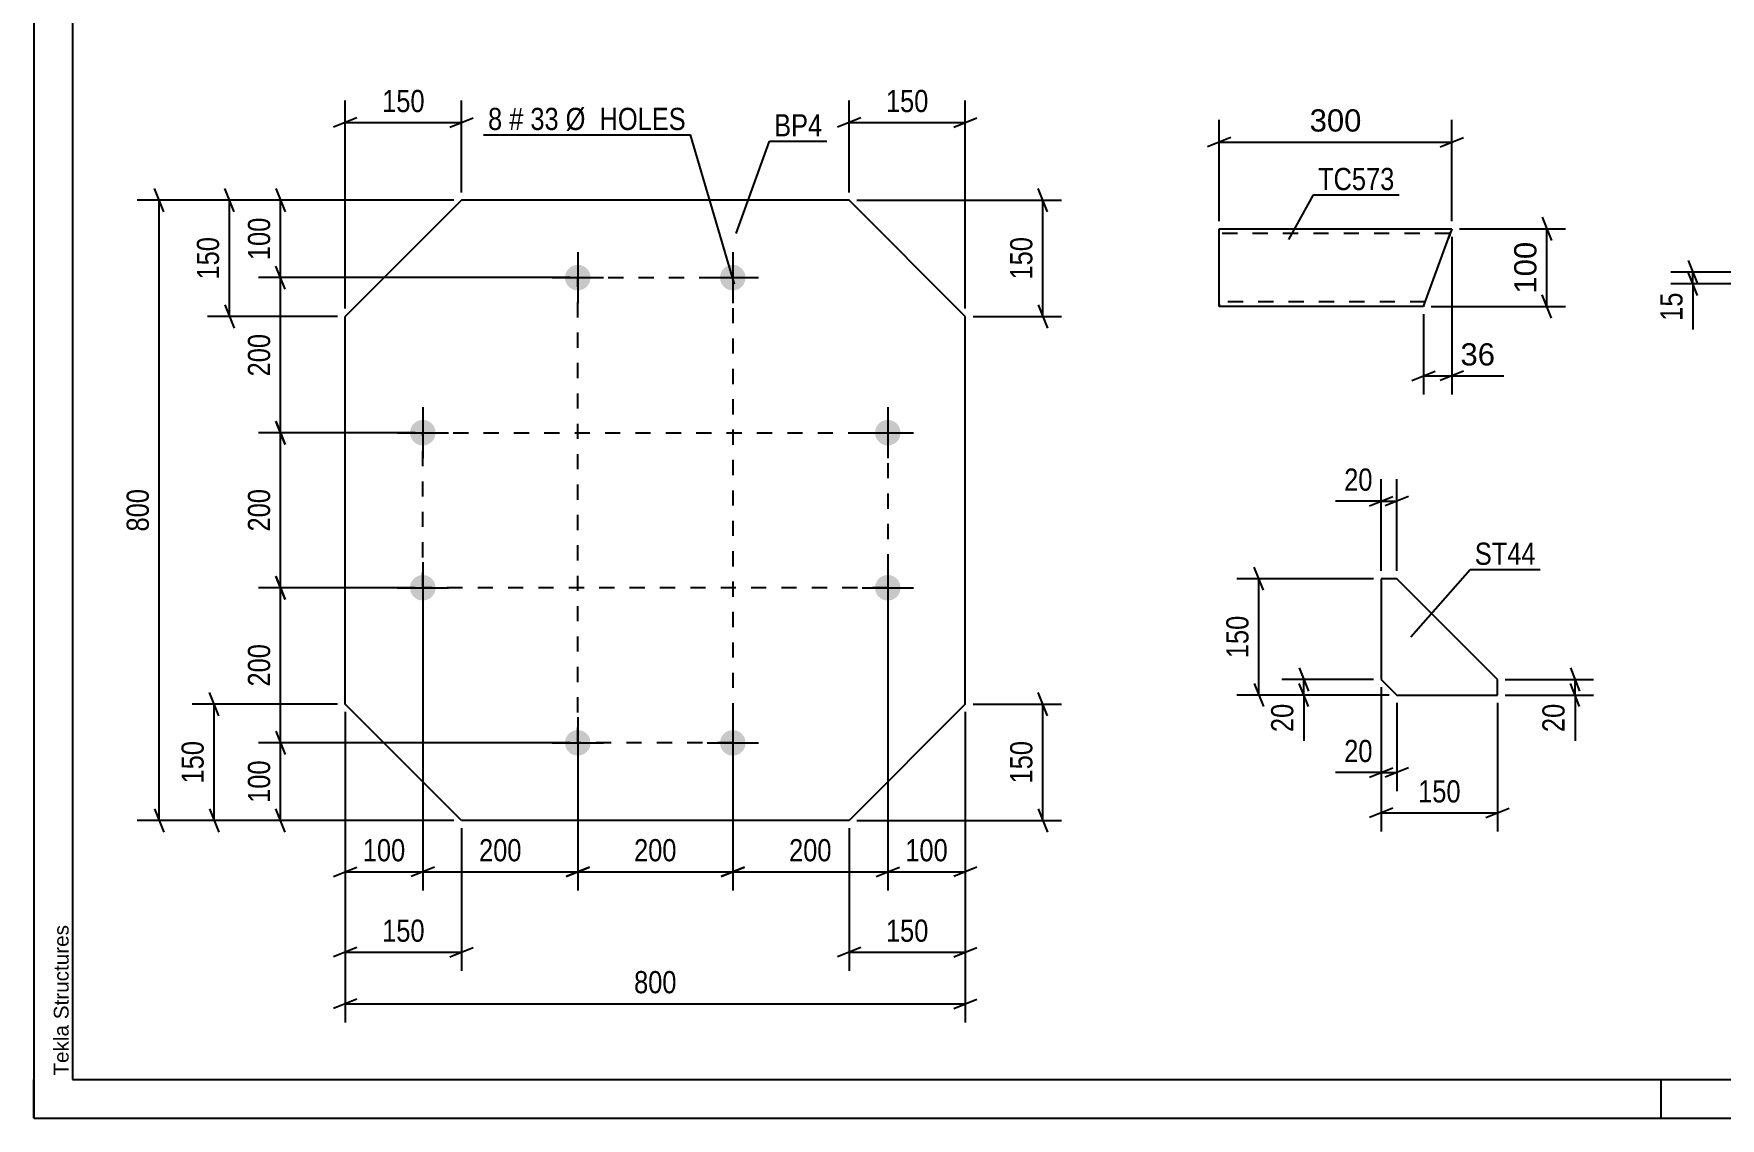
# Model space of a CAD drawing. Header units: millimetres. Extents: x -159 to 420, y -759 to 297.
# Drawn here: x 0 to 217.6, y 0 to 139.9 of the extents above; entities that cross this region are included whole.
import ezdxf

# ---------------------------------------------------------------- set-up
doc = ezdxf.new("R2010")
doc.units = ezdxf.units.MM
doc.linetypes.add('DXK_LINE_DOT2', pattern=[3.9198, 1.9599, -1.9599])
doc.styles.add('Arial', font='ARIAL.TTF', dxfattribs={"height": 0.2})
doc.styles.add('Arial Narrow', font='ARIALN.TTF', dxfattribs={"height": 0.2})

# ---------------------------------------------------------------- blocks, each defined once
blk = doc.blocks.new('Unknown-284933598-1134')
at = {"color": 5, "linetype": 'Continuous'}
for p, q in [((0, 297), (0, 0)), ((5, 292), (5, 5)), ((0, 0), (0, 5)), ((5, 5), (415, 5)), ((210, 0), (210, 5)), ((0, 0), (420, 0))]:
    blk.add_line(p, q, dxfattribs=at)
at = {"color": 174, "linetype": 'Continuous', "style": 'Arial'}
blk.add_text('Tekla Structures', height=1.9102, rotation=90, dxfattribs=at).set_placement((4.5, 5.5))
blk = doc.blocks.new('Part-284933598-6407 - 6406')
at = {"color": 2, "linetype": 'Continuous'}
for p, q in [((175.87, 69.59), (173.87, 69.59)), ((173.87, 69.59), (173.87, 56.59)), ((188.87, 56.59), (175.87, 69.59)), ((173.87, 56.59), (175.87, 54.59)), ((188.87, 54.59), (188.87, 56.59)), ((175.87, 54.59), (188.87, 54.59))]:
    blk.add_line(p, q, dxfattribs=at)
blk = doc.blocks.new('Part-284933598-8446 - 8445')
at = {"color": 2, "linetype": 'Continuous'}
for p, q in [((152.97, 104.79), (152.97, 114.7)), ((152.97, 114.7), (182.97, 114.7)), ((179.33, 104.7), (182.53, 113.5)), ((182.93, 114.6), (182.53, 113.5)), ((182.97, 114.7), (182.93, 114.6)), ((152.97, 104.7), (152.97, 104.79)), ((179.33, 104.7), (152.97, 104.7))]:
    blk.add_line(p, q, dxfattribs=at)
at = {"color": 7, "linetype": 'DXK_LINE_DOT2'}
for p, q in [((182.75, 114.1), (152.97, 114.1)), ((182.53, 113.5), (182.84, 114.34)), ((179.55, 105.3), (152.97, 105.3)), ((152.97, 105.05), (152.97, 104.7)), ((179.36, 104.79), (179.33, 104.7))]:
    blk.add_line(p, q, dxfattribs=at)
blk = doc.blocks.new('Bolt-284933598-6400 - 6398')
at = {"linetype": 'Continuous'}
for points in [[(70.2, 110.07, -1), (70.2, 106.77, -1)], [(90.2, 110.07, -1), (90.2, 106.77, -1)], [(50.2, 90.07, -1), (50.2, 86.77, -1)], [(110.2, 90.07, -1), (110.2, 86.77, -1)], [(50.2, 70.07, -1), (50.2, 66.77, -1)], [(110.2, 70.07, -1), (110.2, 66.77, -1)], [(70.2, 50.07, -1), (70.2, 46.77, -1)], [(90.2, 50.07, -1), (90.2, 46.77, -1)]]:
    blk.add_hatch(color=1, dxfattribs=at).paths.add_polyline_path(points)
at = {"color": 1, "linetype": 'Continuous'}
for p, q in [((70.2, 111.72), (70.2, 105.12)), ((90.2, 111.72), (90.2, 105.12)), ((66.9, 108.42), (73.5, 108.42)), ((86.9, 108.42), (93.5, 108.42)), ((50.2, 91.72), (50.2, 85.12)), ((110.2, 91.72), (110.2, 85.12)), ((46.9, 88.42), (53.5, 88.42)), ((106.9, 88.42), (113.5, 88.42)), ((50.2, 71.72), (50.2, 65.12)), ((110.2, 71.72), (110.2, 65.12)), ((46.9, 68.42), (53.5, 68.42)), ((106.9, 68.42), (113.5, 68.42)), ((70.2, 51.72), (70.2, 45.12)), ((90.2, 51.72), (90.2, 45.12)), ((66.9, 48.42), (73.5, 48.42)), ((86.9, 48.42), (93.5, 48.42))]:
    blk.add_line(p, q, dxfattribs=at)
blk = doc.blocks.new('Part-284933598-6399 - 6398')
at = {"color": 2, "linetype": 'Continuous'}
for p, q in [((55.2, 118.42), (40.2, 103.42)), ((105.2, 118.42), (55.2, 118.42)), ((120.2, 103.42), (105.2, 118.42)), ((40.2, 53.42), (40.2, 103.42)), ((120.2, 53.42), (120.2, 103.42)), ((55.2, 38.42), (40.2, 53.42)), ((120.2, 53.42), (105.2, 38.42)), ((105.2, 38.42), (55.2, 38.42))]:
    blk.add_line(p, q, dxfattribs=at)
blk = doc.blocks.new('Rectangle-284933598-7938 - 6398')
at = {"color": 1, "linetype": 'DXK_LINE_DOT2'}
blk.add_lwpolyline([(70.2, 108.42), (90.2, 108.42), (90.2, 48.42), (70.2, 48.42), (70.2, 108.42)], close=True, dxfattribs=at)
blk = doc.blocks.new('Rectangle-284933598-7948 - 6398')
at = {"color": 1, "linetype": 'DXK_LINE_DOT2'}
blk.add_lwpolyline([(50.2, 88.42), (110.2, 88.42), (110.2, 68.42), (50.2, 68.42), (50.2, 88.42)], close=True, dxfattribs=at)
blk = doc.blocks.new('StraightDimension-284933598-6648 - 6406')
at = {"color": 7, "linetype": 'Continuous'}
for p, q in [((173.87, 55.59), (173.87, 42.19)), ((175.87, 53.59), (175.87, 42.19)), ((172.37, 43.99), (175.37, 45.19)), ((173.87, 44.59), (175.87, 44.59)), ((177.37, 45.19), (174.37, 43.99))]:
    blk.add_line(p, q, dxfattribs=at)
at = {"color": 0}
blk.add_wipeout([(173.35, 45.34), (173.35, 49.54), (168.49, 49.54), (168.49, 45.34)], dxfattribs=at)
at = {"color": 7, "linetype": 'Continuous'}
blk.add_line((173.87, 44.59), (167.97, 44.59), dxfattribs=at)
blk.add_line((173.87, 44.59), (167.97, 44.59), dxfattribs=at)
at = {"color": 3, "style": 'Arial Narrow'}
blk.add_text('20', height=2.863, dxfattribs=at).set_placement((169.09, 45.94))
blk = doc.blocks.new('StraightDimension-284933598-6652 - 6406')
at = {"color": 7, "linetype": 'Continuous'}
for p, q in [((173.87, 70.59), (173.87, 82.44)), ((175.87, 70.59), (175.87, 82.44)), ((172.37, 78.99), (175.37, 80.19)), ((173.87, 79.59), (175.87, 79.59)), ((177.37, 80.19), (174.37, 78.99))]:
    blk.add_line(p, q, dxfattribs=at)
at = {"color": 0}
blk.add_wipeout([(173.35, 80.34), (173.35, 84.54), (168.49, 84.54), (168.49, 80.34)], dxfattribs=at)
at = {"color": 7, "linetype": 'Continuous'}
blk.add_line((173.87, 79.59), (167.97, 79.59), dxfattribs=at)
blk.add_line((173.87, 79.59), (167.97, 79.59), dxfattribs=at)
at = {"color": 3, "style": 'Arial Narrow'}
blk.add_text('20', height=2.863, dxfattribs=at).set_placement((169.09, 80.94))
blk = doc.blocks.new('StraightDimension-284933598-6664 - 6406')
at = {"color": 7, "linetype": 'Continuous'}
for p, q in [((173.87, 55.59), (173.87, 36.98)), ((188.87, 53.59), (188.87, 36.98)), ((175.37, 39.98), (172.37, 38.78)), ((173.87, 39.38), (188.87, 39.38)), ((187.37, 38.78), (190.37, 39.98))]:
    blk.add_line(p, q, dxfattribs=at)
at = {"color": 0}
blk.add_wipeout([(184.71, 40.13), (184.71, 44.33), (178.03, 44.33), (178.03, 40.13)], dxfattribs=at)
at = {"color": 3, "style": 'Arial Narrow'}
blk.add_text('150', height=2.863, dxfattribs=at).set_placement((178.63, 40.73))
blk = doc.blocks.new('StraightDimension-284933598-6656 - 6406')
at = {"color": 7, "linetype": 'Continuous'}
for p, q in [((189.87, 56.59), (201.27, 56.59)), ((198.27, 58.09), (199.47, 55.09)), ((198.87, 54.59), (198.87, 56.59)), ((189.87, 54.59), (201.27, 54.59)), ((199.47, 53.09), (198.27, 56.09))]:
    blk.add_line(p, q, dxfattribs=at)
at = {"color": 0}
blk.add_wipeout([(198.12, 54.06), (193.92, 54.06), (193.92, 49.21), (198.12, 49.21)], dxfattribs=at)
at = {"color": 7, "linetype": 'Continuous'}
blk.add_line((198.87, 54.59), (198.87, 48.68), dxfattribs=at)
blk.add_line((198.87, 54.59), (198.87, 48.68), dxfattribs=at)
at = {"color": 3, "style": 'Arial Narrow'}
blk.add_text('20', height=2.863, rotation=90.0002, dxfattribs=at).set_placement((197.52, 49.81))
blk = doc.blocks.new('StraightDimension-284933598-6668 - 6406')
at = {"color": 7, "linetype": 'Continuous'}
for p, q in [((158.69, 68.09), (157.49, 71.09)), ((172.87, 69.59), (155.24, 69.59)), ((158.09, 54.59), (158.09, 69.59)), ((174.87, 54.59), (155.24, 54.59)), ((157.49, 56.09), (158.69, 53.09))]:
    blk.add_line(p, q, dxfattribs=at)
at = {"color": 0}
blk.add_wipeout([(157.34, 65.43), (153.14, 65.43), (153.14, 58.74), (157.34, 58.74)], dxfattribs=at)
at = {"color": 3, "style": 'Arial Narrow'}
blk.add_text('150', height=2.863, rotation=90.0002, dxfattribs=at).set_placement((156.74, 59.34))
blk = doc.blocks.new('StraightDimension-284933598-6660 - 6406')
at = {"color": 7, "linetype": 'Continuous'}
for p, q in [((172.87, 56.59), (161.02, 56.59)), ((163.27, 58.09), (164.47, 55.09)), ((163.87, 54.59), (163.87, 56.59)), ((174.87, 54.59), (161.02, 54.59)), ((164.47, 53.09), (163.27, 56.09))]:
    blk.add_line(p, q, dxfattribs=at)
at = {"color": 0}
blk.add_wipeout([(163.12, 54.06), (158.92, 54.06), (158.92, 49.21), (163.12, 49.21)], dxfattribs=at)
at = {"color": 7, "linetype": 'Continuous'}
blk.add_line((163.87, 54.59), (163.87, 48.68), dxfattribs=at)
blk.add_line((163.87, 54.59), (163.87, 48.68), dxfattribs=at)
at = {"color": 3, "style": 'Arial Narrow'}
blk.add_text('20', height=2.863, rotation=90.0002, dxfattribs=at).set_placement((162.52, 49.81))
blk = doc.blocks.new('StraightDimension-284933598-8488 - 8445')
at = {"color": 7, "linetype": 'Continuous'}
for p, q in [((194.64, 116.2), (195.84, 113.2)), ((183.97, 114.7), (197.64, 114.7)), ((195.24, 104.7), (195.24, 114.7)), ((180.33, 104.7), (197.64, 104.7)), ((195.84, 103.2), (194.64, 106.2))]:
    blk.add_line(p, q, dxfattribs=at)
at = {"color": 0}
blk.add_wipeout([(194.49, 113.63), (190.29, 113.63), (190.29, 105.76), (194.49, 105.76)], dxfattribs=at)
at = {"color": 3, "style": 'Arial'}
blk.add_text('100', height=2.865, rotation=90.0002, dxfattribs=at).set_placement((193.89, 106.36))
blk = doc.blocks.new('StraightDimension-284933598-8452 - 8445')
at = {"color": 7, "linetype": 'Continuous'}
for p, q in [((152.97, 115.7), (152.97, 128.76)), ((182.97, 115.7), (182.97, 128.76)), ((154.47, 126.51), (151.47, 125.31)), ((181.47, 125.31), (184.47, 126.51)), ((152.97, 125.91), (182.97, 125.91))]:
    blk.add_line(p, q, dxfattribs=at)
at = {"color": 0}
blk.add_wipeout([(171.9, 126.66), (171.9, 130.86), (164.03, 130.86), (164.03, 126.66)], dxfattribs=at)
at = {"color": 3, "style": 'Arial'}
blk.add_text('300', height=2.865, dxfattribs=at).set_placement((164.63, 127.26))
blk = doc.blocks.new('StraightDimension-284933598-8463 - 8445')
at = {"color": 7, "linetype": 'Continuous'}
for p, q in [((182.97, 113.7), (182.97, 93.34)), ((179.33, 103.7), (179.33, 93.34)), ((177.83, 95.14), (180.83, 96.34)), ((184.47, 96.34), (181.47, 95.14)), ((179.33, 95.74), (182.97, 95.74))]:
    blk.add_line(p, q, dxfattribs=at)
at = {"color": 0}
blk.add_wipeout([(189.14, 96.49), (189.14, 100.69), (183.49, 100.69), (183.49, 96.49)], dxfattribs=at)
at = {"color": 7, "linetype": 'Continuous'}
blk.add_line((182.97, 95.74), (189.67, 95.74), dxfattribs=at)
blk.add_line((182.97, 95.74), (189.67, 95.74), dxfattribs=at)
at = {"color": 3, "style": 'Arial'}
blk.add_text('36', height=2.865, dxfattribs=at).set_placement((184.09, 97.09))
blk = doc.blocks.new('StraightDimension-284933598-6568 - 6398')
at = {"color": 7, "linetype": 'Continuous'}
for p, q in [((105.2, 119.42), (105.2, 131.27)), ((120.2, 104.42), (120.2, 131.27)), ((106.7, 129.02), (103.7, 127.82)), ((105.2, 128.42), (120.2, 128.42)), ((118.7, 127.82), (121.7, 129.02))]:
    blk.add_line(p, q, dxfattribs=at)
at = {"color": 0}
blk.add_wipeout([(116.04, 129.17), (116.04, 133.37), (109.36, 133.37), (109.36, 129.17)], dxfattribs=at)
at = {"color": 3, "style": 'Arial Narrow'}
blk.add_text('150', height=2.863, dxfattribs=at).set_placement((109.96, 129.77))
blk = doc.blocks.new('StraightDimension-284933598-6592 - 6398')
at = {"color": 7, "linetype": 'Continuous'}
for p, q in [((25.86, 116.92), (24.66, 119.92)), ((54.2, 118.42), (22.41, 118.42)), ((25.26, 103.42), (25.26, 118.42)), ((24.66, 104.92), (25.86, 101.92)), ((39.2, 103.42), (22.41, 103.42))]:
    blk.add_line(p, q, dxfattribs=at)
at = {"color": 0}
blk.add_wipeout([(24.51, 114.27), (20.31, 114.27), (20.31, 107.58), (24.51, 107.58)], dxfattribs=at)
at = {"color": 3, "style": 'Arial Narrow'}
blk.add_text('150', height=2.863, rotation=90.0002, dxfattribs=at).set_placement((23.91, 108.18))
blk = doc.blocks.new('StraightDimension-284933598-6576 - 6398')
at = {"color": 7, "linetype": 'Continuous'}
for p, q in [((120.2, 52.42), (120.2, 19.01)), ((105.2, 37.42), (105.2, 19.01)), ((106.7, 22.01), (103.7, 20.81)), ((118.7, 20.81), (121.7, 22.01)), ((105.2, 21.41), (120.2, 21.41))]:
    blk.add_line(p, q, dxfattribs=at)
at = {"color": 0}
blk.add_wipeout([(116.04, 22.16), (116.04, 26.36), (109.36, 26.36), (109.36, 22.16)], dxfattribs=at)
at = {"color": 3, "style": 'Arial Narrow'}
blk.add_text('150', height=2.863, dxfattribs=at).set_placement((109.96, 22.76))
blk = doc.blocks.new('StraightDimension-284933598-6572 - 6398')
at = {"color": 7, "linetype": 'Continuous'}
for p, q in [((40.2, 104.42), (40.2, 131.27)), ((55.2, 119.42), (55.2, 131.27)), ((41.7, 129.02), (38.7, 127.82)), ((40.2, 128.42), (55.2, 128.42)), ((53.7, 127.82), (56.7, 129.02))]:
    blk.add_line(p, q, dxfattribs=at)
at = {"color": 0}
blk.add_wipeout([(51.04, 129.17), (51.04, 133.37), (44.36, 133.37), (44.36, 129.17)], dxfattribs=at)
at = {"color": 3, "style": 'Arial Narrow'}
blk.add_text('150', height=2.863, dxfattribs=at).set_placement((44.96, 129.77))
blk = doc.blocks.new('StraightDimension-284933598-6644 - 6398')
at = {"color": 7, "linetype": 'Continuous'}
for p, q in [((16.8, 116.92), (15.6, 119.92)), ((54.2, 118.42), (13.35, 118.42)), ((16.2, 38.42), (16.2, 118.42)), ((15.6, 39.92), (16.8, 36.92)), ((54.2, 38.42), (13.35, 38.42))]:
    blk.add_line(p, q, dxfattribs=at)
at = {"color": 0}
blk.add_wipeout([(15.45, 81.77), (11.25, 81.77), (11.25, 75.08), (15.45, 75.08)], dxfattribs=at)
at = {"color": 3, "style": 'Arial Narrow'}
blk.add_text('800', height=2.863, rotation=90.0002, dxfattribs=at).set_placement((14.85, 75.68))
blk = doc.blocks.new('StraightDimension-284933598-6580 - 6398')
at = {"color": 7, "linetype": 'Continuous'}
for p, q in [((40.2, 52.42), (40.2, 19.01)), ((55.2, 37.42), (55.2, 19.01)), ((41.7, 22.01), (38.7, 20.81)), ((53.7, 20.81), (56.7, 22.01)), ((40.2, 21.41), (55.2, 21.41))]:
    blk.add_line(p, q, dxfattribs=at)
at = {"color": 0}
blk.add_wipeout([(51.04, 22.16), (51.04, 26.36), (44.36, 26.36), (44.36, 22.16)], dxfattribs=at)
at = {"color": 3, "style": 'Arial Narrow'}
blk.add_text('150', height=2.863, dxfattribs=at).set_placement((44.96, 22.76))
blk = doc.blocks.new('StraightDimension-284933598-6584 - 6398')
at = {"color": 7, "linetype": 'Continuous'}
for p, q in [((130.8, 116.92), (129.6, 119.92)), ((106.2, 118.42), (132.6, 118.42)), ((130.2, 103.42), (130.2, 118.42)), ((129.6, 104.92), (130.8, 101.92)), ((121.2, 103.42), (132.6, 103.42))]:
    blk.add_line(p, q, dxfattribs=at)
at = {"color": 0}
blk.add_wipeout([(129.45, 114.27), (125.25, 114.27), (125.25, 107.58), (129.45, 107.58)], dxfattribs=at)
at = {"color": 3, "style": 'Arial Narrow'}
blk.add_text('150', height=2.863, rotation=90.0002, dxfattribs=at).set_placement((128.85, 108.18))
blk = doc.blocks.new('StraightDimension-284933598-6588 - 6398')
at = {"color": 7, "linetype": 'Continuous'}
for p, q in [((130.8, 51.92), (129.6, 54.92)), ((121.2, 53.42), (132.6, 53.42)), ((130.2, 38.42), (130.2, 53.42)), ((129.6, 39.92), (130.8, 36.92)), ((106.2, 38.42), (132.6, 38.42))]:
    blk.add_line(p, q, dxfattribs=at)
at = {"color": 0}
blk.add_wipeout([(129.45, 49.27), (125.25, 49.27), (125.25, 42.58), (129.45, 42.58)], dxfattribs=at)
at = {"color": 3, "style": 'Arial Narrow'}
blk.add_text('150', height=2.863, rotation=90.0002, dxfattribs=at).set_placement((128.85, 43.18))
blk = doc.blocks.new('StraightDimension-284933598-6596 - 6398')
at = {"color": 7, "linetype": 'Continuous'}
for p, q in [((23.88, 51.92), (22.68, 54.92)), ((39.2, 53.42), (20.43, 53.42)), ((23.28, 38.42), (23.28, 53.42)), ((22.68, 39.92), (23.88, 36.92)), ((54.2, 38.42), (20.43, 38.42))]:
    blk.add_line(p, q, dxfattribs=at)
at = {"color": 0}
blk.add_wipeout([(22.53, 49.27), (18.33, 49.27), (18.33, 42.58), (22.53, 42.58)], dxfattribs=at)
at = {"color": 3, "style": 'Arial Narrow'}
blk.add_text('150', height=2.863, rotation=90.0002, dxfattribs=at).set_placement((21.93, 43.18))
blk = doc.blocks.new('StraightDimension-284933598-6600 - 6398')
at = {"color": 7, "linetype": 'Continuous'}
for p, q in [((110.2, 67.42), (110.2, 29.39)), ((120.2, 52.42), (120.2, 29.39)), ((108.7, 31.19), (111.7, 32.39)), ((110.2, 31.79), (120.2, 31.79)), ((121.7, 32.39), (118.7, 31.19))]:
    blk.add_line(p, q, dxfattribs=at)
at = {"color": 0}
blk.add_wipeout([(118.54, 32.54), (118.54, 36.74), (111.86, 36.74), (111.86, 32.54)], dxfattribs=at)
at = {"color": 3, "style": 'Arial Narrow'}
blk.add_text('100', height=2.863, dxfattribs=at).set_placement((112.46, 33.14))
blk = doc.blocks.new('StraightDimension-284933598-6604 - 6398')
at = {"color": 7, "linetype": 'Continuous'}
for p, q in [((50.2, 67.42), (50.2, 29.39)), ((40.2, 52.42), (40.2, 29.39)), ((38.7, 31.19), (41.7, 32.39)), ((40.2, 31.79), (50.2, 31.79)), ((51.7, 32.39), (48.7, 31.19))]:
    blk.add_line(p, q, dxfattribs=at)
at = {"color": 0}
blk.add_wipeout([(48.54, 32.54), (48.54, 36.74), (41.86, 36.74), (41.86, 32.54)], dxfattribs=at)
at = {"color": 3, "style": 'Arial Narrow'}
blk.add_text('100', height=2.863, dxfattribs=at).set_placement((42.46, 33.14))
blk = doc.blocks.new('StraightDimension-284933598-6620 - 6398')
at = {"color": 7, "linetype": 'Continuous'}
for p, q in [((40.2, 52.42), (40.2, 12.37)), ((120.2, 52.42), (120.2, 12.37)), ((41.7, 15.37), (38.7, 14.17)), ((118.7, 14.17), (121.7, 15.37)), ((40.2, 14.77), (120.2, 14.77))]:
    blk.add_line(p, q, dxfattribs=at)
at = {"color": 0}
blk.add_wipeout([(83.54, 15.52), (83.54, 19.72), (76.86, 19.72), (76.86, 15.52)], dxfattribs=at)
at = {"color": 3, "style": 'Arial Narrow'}
blk.add_text('800', height=2.863, dxfattribs=at).set_placement((77.46, 16.12))
blk = doc.blocks.new('StraightDimension-284933598-6624 - 6398')
at = {"color": 7, "linetype": 'Continuous'}
for p, q in [((31.25, 119.92), (32.45, 116.92)), ((54.2, 118.42), (29, 118.42)), ((31.85, 108.42), (31.85, 118.42)), ((32.45, 106.92), (31.25, 109.92)), ((69.2, 108.42), (29, 108.42))]:
    blk.add_line(p, q, dxfattribs=at)
at = {"color": 0}
blk.add_wipeout([(31.1, 116.77), (26.9, 116.77), (26.9, 110.08), (31.1, 110.08)], dxfattribs=at)
at = {"color": 3, "style": 'Arial Narrow'}
blk.add_text('100', height=2.863, rotation=90.0002, dxfattribs=at).set_placement((30.5, 110.68))
blk = doc.blocks.new('StraightDimension-284933598-6628 - 6398')
at = {"color": 7, "linetype": 'Continuous'}
for p, q in [((69.2, 48.42), (29, 48.42)), ((31.25, 49.92), (32.45, 46.92)), ((31.85, 38.42), (31.85, 48.42)), ((32.45, 36.92), (31.25, 39.92)), ((54.2, 38.42), (29, 38.42))]:
    blk.add_line(p, q, dxfattribs=at)
at = {"color": 0}
blk.add_wipeout([(31.1, 46.77), (26.9, 46.77), (26.9, 40.08), (31.1, 40.08)], dxfattribs=at)
at = {"color": 3, "style": 'Arial Narrow'}
blk.add_text('100', height=2.863, rotation=90.0002, dxfattribs=at).set_placement((30.5, 40.68))
blk = doc.blocks.new('StraightDimension-284933598-8657 - 6398')
at = {"color": 7, "linetype": 'Continuous'}
for p, q in [((50.2, 67.42), (50.2, 29.39)), ((70.2, 47.42), (70.2, 29.39)), ((51.7, 32.39), (48.7, 31.19)), ((50.2, 31.79), (70.2, 31.79)), ((68.7, 31.19), (71.7, 32.39))]:
    blk.add_line(p, q, dxfattribs=at)
at = {"color": 0}
blk.add_wipeout([(63.54, 32.54), (63.54, 36.74), (56.86, 36.74), (56.86, 32.54)], dxfattribs=at)
at = {"color": 3, "style": 'Arial Narrow'}
blk.add_text('200', height=2.863, dxfattribs=at).set_placement((57.46, 33.14))
blk = doc.blocks.new('StraightDimension-284933598-8659 - 6398')
at = {"color": 7, "linetype": 'Continuous'}
for p, q in [((70.2, 47.42), (70.2, 29.39)), ((90.2, 47.42), (90.2, 29.39)), ((71.7, 32.39), (68.7, 31.19)), ((70.2, 31.79), (90.2, 31.79)), ((88.7, 31.19), (91.7, 32.39))]:
    blk.add_line(p, q, dxfattribs=at)
at = {"color": 0}
blk.add_wipeout([(83.54, 32.54), (83.54, 36.74), (76.86, 36.74), (76.86, 32.54)], dxfattribs=at)
at = {"color": 3, "style": 'Arial Narrow'}
blk.add_text('200', height=2.863, dxfattribs=at).set_placement((77.46, 33.14))
blk = doc.blocks.new('StraightDimension-284933598-8661 - 6398')
at = {"color": 7, "linetype": 'Continuous'}
for p, q in [((110.2, 67.42), (110.2, 29.39)), ((90.2, 47.42), (90.2, 29.39)), ((91.7, 32.39), (88.7, 31.19)), ((90.2, 31.79), (110.2, 31.79)), ((108.7, 31.19), (111.7, 32.39))]:
    blk.add_line(p, q, dxfattribs=at)
at = {"color": 0}
blk.add_wipeout([(103.54, 32.54), (103.54, 36.74), (96.86, 36.74), (96.86, 32.54)], dxfattribs=at)
at = {"color": 3, "style": 'Arial Narrow'}
blk.add_text('200', height=2.863, dxfattribs=at).set_placement((97.46, 33.14))
blk = doc.blocks.new('StraightDimension-284933598-8663 - 6398')
at = {"color": 7, "linetype": 'Continuous'}
for p, q in [((32.45, 66.92), (31.25, 69.92)), ((49.2, 68.42), (29, 68.42)), ((31.85, 48.42), (31.85, 68.42)), ((69.2, 48.42), (29, 48.42)), ((31.25, 49.92), (32.45, 46.92))]:
    blk.add_line(p, q, dxfattribs=at)
at = {"color": 0}
blk.add_wipeout([(31.1, 61.77), (26.9, 61.77), (26.9, 55.08), (31.1, 55.08)], dxfattribs=at)
at = {"color": 3, "style": 'Arial Narrow'}
blk.add_text('200', height=2.863, rotation=90.0002, dxfattribs=at).set_placement((30.5, 55.68))
blk = doc.blocks.new('StraightDimension-284933598-8665 - 6398')
at = {"color": 7, "linetype": 'Continuous'}
for p, q in [((32.45, 86.92), (31.25, 89.92)), ((49.2, 88.42), (29, 88.42)), ((31.85, 68.42), (31.85, 88.42)), ((31.25, 69.92), (32.45, 66.92)), ((49.2, 68.42), (29, 68.42))]:
    blk.add_line(p, q, dxfattribs=at)
at = {"color": 0}
blk.add_wipeout([(31.1, 81.77), (26.9, 81.77), (26.9, 75.08), (31.1, 75.08)], dxfattribs=at)
at = {"color": 3, "style": 'Arial Narrow'}
blk.add_text('200', height=2.863, rotation=90.0002, dxfattribs=at).set_placement((30.5, 75.68))
blk = doc.blocks.new('StraightDimension-284933598-8667 - 6398')
at = {"color": 7, "linetype": 'Continuous'}
for p, q in [((32.45, 106.92), (31.25, 109.92)), ((69.2, 108.42), (29, 108.42)), ((31.85, 88.42), (31.85, 108.42)), ((31.25, 89.92), (32.45, 86.92)), ((49.2, 88.42), (29, 88.42))]:
    blk.add_line(p, q, dxfattribs=at)
at = {"color": 0}
blk.add_wipeout([(31.1, 101.77), (26.9, 101.77), (26.9, 95.08), (31.1, 95.08)], dxfattribs=at)
at = {"color": 3, "style": 'Arial Narrow'}
blk.add_text('200', height=2.863, rotation=90.0002, dxfattribs=at).set_placement((30.5, 95.68))
blk = doc.blocks.new('StraightDimension-284933598-6812 - 6474')
at = {"color": 7, "linetype": 'Continuous'}
for p, q in [((223.09, 109.13), (211.24, 109.13)), ((213.49, 110.63), (214.69, 107.63)), ((214.69, 106.13), (213.49, 109.13)), ((214.09, 107.63), (214.09, 109.13)), ((224.59, 107.63), (211.24, 107.63))]:
    blk.add_line(p, q, dxfattribs=at)
at = {"color": 0}
blk.add_wipeout([(213.34, 107.1), (209.14, 107.1), (209.14, 102.25), (213.34, 102.25)], dxfattribs=at)
at = {"color": 7, "linetype": 'Continuous'}
blk.add_line((214.09, 107.63), (214.09, 101.72), dxfattribs=at)
blk.add_line((214.09, 107.63), (214.09, 101.72), dxfattribs=at)
at = {"color": 3, "style": 'Arial Narrow'}
blk.add_text('15', height=2.863, rotation=90.0002, dxfattribs=at).set_placement((212.74, 102.85))
blk = doc.blocks.new('Mark-284933598-6887 - 6406')
at = {"color": 0}
blk.add_wipeout([(193.79, 71.38), (193.79, 74.38), (185.94, 74.38), (185.94, 71.38)], dxfattribs=at)
blk.add_wipeout([(193.79, 71.38), (193.79, 74.38), (185.94, 74.38), (185.94, 71.38)], dxfattribs=at)
at = {"color": 30, "linetype": 'Continuous'}
for p, q in [((177.67, 62.09), (185.34, 70.78)), ((185.34, 70.78), (194.39, 70.78))]:
    blk.add_line(p, q, dxfattribs=at)
at = {"color": 3, "style": 'Arial Narrow'}
blk.add_text('ST44', height=2.863, dxfattribs=at).set_placement((185.94, 71.38))
blk = doc.blocks.new('Mark-284933598-8512 - 8445')
at = {"color": 0}
blk.add_wipeout([(175.58, 119.71), (175.58, 122.71), (165.71, 122.71), (165.71, 119.71)], dxfattribs=at)
blk.add_wipeout([(175.58, 119.71), (175.58, 122.71), (165.71, 122.71), (165.71, 119.71)], dxfattribs=at)
at = {"color": 30, "linetype": 'Continuous'}
for p, q in [((161.93, 113.36), (165.11, 119.11)), ((165.11, 119.11), (176.18, 119.11))]:
    blk.add_line(p, q, dxfattribs=at)
at = {"color": 3, "style": 'Arial Narrow'}
blk.add_text('TC573', height=2.863, dxfattribs=at).set_placement((165.71, 119.71))
blk = doc.blocks.new('Mark-284933598-6883 - 6398')
at = {"color": 0}
blk.add_wipeout([(101.75, 126.64), (101.75, 129.64), (95.53, 129.64), (95.53, 126.64)], dxfattribs=at)
blk.add_wipeout([(101.75, 126.64), (101.75, 129.64), (95.53, 129.64), (95.53, 126.64)], dxfattribs=at)
at = {"color": 30, "linetype": 'Continuous'}
for p, q in [((90.64, 114.1), (94.93, 126.04)), ((94.93, 126.04), (102.35, 126.04))]:
    blk.add_line(p, q, dxfattribs=at)
at = {"color": 3, "style": 'Arial Narrow'}
blk.add_text('BP4', height=2.863, dxfattribs=at).set_placement((95.53, 126.64))
blk = doc.blocks.new('Mark-284933598-6886 - 6398')
at = {"color": 0}
blk.add_wipeout([(60.45, 127.46), (60.45, 130.46), (58.62, 130.46), (58.62, 127.46)], dxfattribs=at)
blk.add_wipeout([(60.45, 127.46), (60.45, 130.46), (58.62, 130.46), (58.62, 127.46)], dxfattribs=at)
blk.add_wipeout([(63.18, 127.46), (63.18, 130.46), (61.35, 130.46), (61.35, 127.46)], dxfattribs=at)
blk.add_wipeout([(63.18, 127.46), (63.18, 130.46), (61.35, 130.46), (61.35, 127.46)], dxfattribs=at)
at = {"color": 3, "style": 'Arial Narrow'}
blk.add_text('8', height=2.86, dxfattribs=at).set_placement((58.62, 127.46))
at = {"color": 0}
blk.add_wipeout([(67.73, 127.46), (67.73, 130.46), (64.08, 130.46), (64.08, 127.46)], dxfattribs=at)
blk.add_wipeout([(67.73, 127.46), (67.73, 130.46), (64.08, 130.46), (64.08, 127.46)], dxfattribs=at)
at = {"color": 3, "style": 'Arial Narrow'}
blk.add_text('#', height=2.86, dxfattribs=at).set_placement((61.35, 127.46))
at = {"color": 0}
blk.add_wipeout([(84.16, 127.46), (84.16, 130.46), (68.63, 130.46), (68.63, 127.46)], dxfattribs=at)
blk.add_wipeout([(84.16, 127.46), (84.16, 130.46), (68.63, 130.46), (68.63, 127.46)], dxfattribs=at)
at = {"color": 7, "linetype": 'Continuous'}
for p in [(58.02, 126.86), (90.43, 107.58)]:
    blk.add_line(p, (84.76, 126.86), dxfattribs=at)
at = {"color": 3, "style": 'Arial Narrow'}
for s, p in [('33', (64.08, 127.46)), ('Ø  HOLES', (68.63, 127.46))]:
    blk.add_text(s, height=2.863, dxfattribs=at).set_placement(p)

msp = doc.modelspace()

# ---------------------------------------------------------------- block references
for name in ['Unknown-284933598-1134', 'Part-284933598-6399 - 6398', 'Part-284933598-8446 - 8445', 'Bolt-284933598-6400 - 6398', 'Rectangle-284933598-7938 - 6398', 'Rectangle-284933598-7948 - 6398', 'Part-284933598-6407 - 6406']:
    msp.add_blockref(name, (0, 0))

# ---------------------------------------------------------------- next in the draw order: block references
for name in ['StraightDimension-284933598-6568 - 6398', 'Mark-284933598-6883 - 6398', 'StraightDimension-284933598-6592 - 6398', 'StraightDimension-284933598-8488 - 8445', 'StraightDimension-284933598-6812 - 6474', 'StraightDimension-284933598-6652 - 6406', 'StraightDimension-284933598-6648 - 6406', 'StraightDimension-284933598-6576 - 6398']:
    msp.add_blockref(name, (0, 0))

# ---------------------------------------------------------------- next in the draw order: block references
for name in ['StraightDimension-284933598-6572 - 6398', 'StraightDimension-284933598-8452 - 8445', 'StraightDimension-284933598-6584 - 6398', 'StraightDimension-284933598-8463 - 8445', 'Mark-284933598-6887 - 6406', 'StraightDimension-284933598-6588 - 6398', 'StraightDimension-284933598-6664 - 6406']:
    msp.add_blockref(name, (0, 0))

# ---------------------------------------------------------------- next in the draw order: block references
for name in ['Mark-284933598-8512 - 8445', 'StraightDimension-284933598-6644 - 6398', 'StraightDimension-284933598-6668 - 6406', 'StraightDimension-284933598-6600 - 6398', 'StraightDimension-284933598-6656 - 6406']:
    msp.add_blockref(name, (0, 0))

# ---------------------------------------------------------------- next in the draw order: block references
for name in ['StraightDimension-284933598-6624 - 6398', 'StraightDimension-284933598-6660 - 6406', 'StraightDimension-284933598-6580 - 6398']:
    msp.add_blockref(name, (0, 0))

# ---------------------------------------------------------------- next in the draw order: block references
msp.add_blockref('StraightDimension-284933598-6596 - 6398', (0, 0))

# ---------------------------------------------------------------- next in the draw order: block references
msp.add_blockref('StraightDimension-284933598-6604 - 6398', (0, 0))

# ---------------------------------------------------------------- next in the draw order: block references
msp.add_blockref('StraightDimension-284933598-6620 - 6398', (0, 0))

# ---------------------------------------------------------------- next in the draw order: block references
msp.add_blockref('StraightDimension-284933598-6628 - 6398', (0, 0))

# ---------------------------------------------------------------- next in the draw order: block references
msp.add_blockref('StraightDimension-284933598-8657 - 6398', (0, 0))

# ---------------------------------------------------------------- next in the draw order: block references
msp.add_blockref('StraightDimension-284933598-8659 - 6398', (0, 0))

# ---------------------------------------------------------------- next in the draw order: block references
for name in ['StraightDimension-284933598-8663 - 6398', 'StraightDimension-284933598-8661 - 6398']:
    msp.add_blockref(name, (0, 0))

# ---------------------------------------------------------------- next in the draw order: block references
msp.add_blockref('StraightDimension-284933598-8665 - 6398', (0, 0))

# ---------------------------------------------------------------- next in the draw order: block references
msp.add_blockref('StraightDimension-284933598-8667 - 6398', (0, 0))

# ---------------------------------------------------------------- next in the draw order: block references
msp.add_blockref('Mark-284933598-6886 - 6398', (0, 0))

doc.saveas('drawing.dxf')
